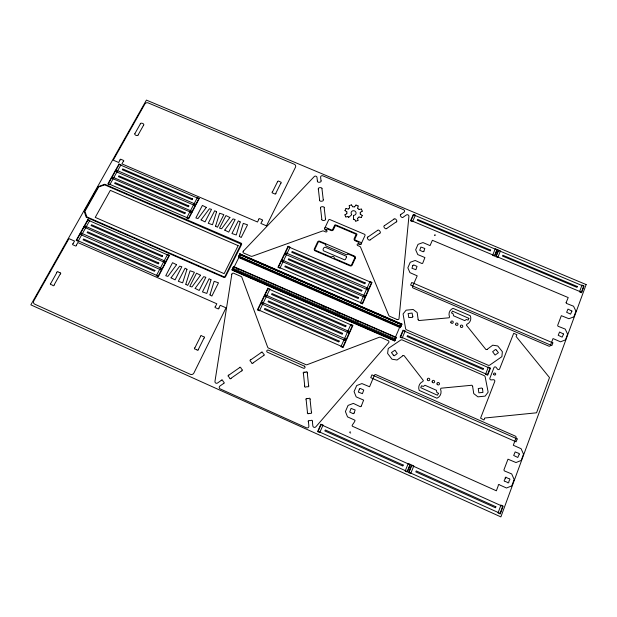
<?xml version="1.0" encoding="UTF-8"?>
<svg xmlns="http://www.w3.org/2000/svg" width="617" height="617" viewBox="0 0 617 617"><rect width="100%" height="100%" fill="white"/><g stroke="black" fill="none" stroke-linecap="round" stroke-linejoin="round"><path stroke-width="0.93" d="M353.472 219.336L353.526 215.48M346.854 213.629L346.901 211.955M138.247 135C137.861 136.473 133.696 134.946 134.845 133.496M231.838 274.21L214.963 381.414A1.704 1.65 -31.9 0 0 217.585 382.98L221.125 380.512M357.683 208.114L358.184 206.039M324.311 207.736C324.55 206.178 319.83 206.333 320.431 208.13M322.089 188.663C322.251 187.113 317.724 187.267 318.233 189.049M400.849 326.385L400.68 326.879L238.509 256.533L239.735 254.065L401.783 324.303M472.707 386.234L471.897 385.239L440.916 388.216L440.569 389.219A7.365 7.042 42.3 0 1 436.936 398.212L419.198 390.399A7.35 7.042 41.3 0 1 422.884 381.453L423.339 380.496L404.042 355.577L402.832 355.616M418.048 319.598L418.773 320.562L449.145 317.778L449.523 316.837A7.134 6.702 30.6 0 1 453.001 308.323L470.293 315.734A7.149 6.71 31.6 0 1 466.845 324.272L466.429 325.213L485.995 349.608L487.183 349.469M317.315 181.167C317.177 182.879 321.542 182.555 321.179 180.889M321.735 219.374C321.534 221.171 326.2 220.755 325.606 219.027M232.54 269.421L232.663 269.976L394.371 340.445L395.713 337.422L395.081 338.795L233.442 268.403L233.781 266.93L232.185 270.169L394.602 340.954L394.98 340.198L232.169 269.259L232.293 269.814L233.411 266.768L396.099 337.592L395.466 338.964M394.602 340.954L396.207 337.337L233.527 266.529L232.185 270.169M400.294 327.658L401.613 324.573L239.99 254.512L239.859 253.811L401.891 324.041L400.294 327.658L238.517 257.459L239.859 253.811M396.207 337.337L394.865 340.461L232.038 269.506M319.513 200.139C319.328 201.913 323.948 201.512 323.37 199.8M397.178 319.544L389.828 316.351A2.059 1.974 23.2 0 1 388.71 315.233L360.598 247.27A1.604 1.512 11.9 0 0 359.742 246.414L357.729 245.558A0.964 0.91 11.6 0 1 357.228 244.355A0.964 0.91 11.6 0 1 358.485 243.908L360.089 244.548L361.045 244.155L365.002 235.501A0.995 0.933 12 0 0 364.477 234.259L329.902 219.583A0.995 0.925 6.6 0 0 328.599 220.045L324.635 228.46A0.995 0.933 6.2 0 0 325.144 229.694L326.462 230.257A0.956 0.902 6.3 0 1 326.956 231.452A0.956 0.902 6.3 0 1 325.691 231.899L323.701 231.051A1.596 1.496 5.9 0 0 322.467 231.013L252.422 256.209A2.021 1.913 -5.9 0 1 250.864 256.163L243.761 253.093A1.311 1.234 -6.9 0 1 243.275 251.142M361.331 217.423L362.21 215.51M344.988 210.513L345.882 208.608M198.443 349.237L203.942 338.155M218.942 307.922L220.246 305.299L226.023 307.837L193.9 373.023A2.707 2.599 -31.7 0 1 190.321 374.318L34.814 304.212A2.707 2.453 -29.8 0 1 33.788 300.903L68.973 238.625L74.534 241.077L73.122 243.592M262.086 220.971L260.86 223.431L266.49 225.853L295.489 167.207A2.476 2.275 1.7 0 0 294.24 164.215L148.18 102.908A2.453 2.175 -9.9 0 0 144.902 103.957L113.235 160.165L118.672 162.487L119.999 160.119M275.861 193.19L280.766 183.303M393.978 219.004C395.204 217.624 398.081 221.256 396.345 221.973M238.517 257.459L240.106 254.219L240.214 254.813L401.158 324.588L401.397 324.133L400.294 326.717L400.464 326.216L239.435 256.371L238.879 256.687M232.663 269.976L240.337 254.536L400.988 324.172L394.348 339.697L232.941 269.382M194.964 347.68L200.471 336.612M215.503 306.402L216.806 303.78L77.858 242.543L76.446 245.057M258.731 219.536L257.505 221.997L121.911 163.875L123.238 161.507M272.537 191.779L277.457 181.899M386.751 228.568C385.61 229.94 382.579 226.269 384.383 225.583M370.185 239.967C369.035 241.316 365.989 237.653 367.825 236.959M377.504 230.318C378.792 228.876 381.63 232.786 379.871 233.311M401.544 324.75L401.891 324.041M394.371 340.445L394.595 340.029M54.234 284.73L60.188 274.095M138.208 134.791L143.53 125.282M50.872 283.226L56.833 272.606M134.992 133.434L140.329 123.932M361.13 244.008L359.819 244.471M354.644 206.826L355.909 205.083M243.306 251.165L314.246 176.578A1.566 1.442 4.2 0 1 316.984 177.395L317.408 181.043M357.652 218.194L358.917 217.037M348.775 217.346L351.729 214.716M348.343 209.009L349.569 207.944M487.229 349.291L492.752 345.173L497.78 345.975L502.369 351.705L501.891 356.649L489.775 365.094A1.697 1.589 39.3 0 1 488.178 365.233L406.58 329.833A1.658 1.581 27.7 0 1 405.585 328.576L403.071 313.945L406.117 310.174L413.174 309.495L417.169 312.58L418.141 319.452M402.762 355.847L397.055 360.012L392.003 359.21L387.592 353.425L388.255 348.474L400.672 340.098A1.666 1.596 29.3 0 1 402.269 339.967L484.121 375.606A1.704 1.604 41.1 0 1 485.17 376.894L488.147 392.134L485.132 396.122L477.913 396.847L473.748 393.607L472.622 386.389M223.339 383.651L219.953 386.011A1.704 1.658 -33.3 0 0 220.169 388.895L306.487 427.82A1.712 1.704 80.8 0 0 308.878 426.085L308.454 421.959M231.159 378.182L241.525 370.94M253.109 362.85L263.359 355.693M228.946 375.059L239.311 367.832M250.888 359.757L261.13 352.615M367.994 236.974L377.465 230.473M384.553 225.598L393.947 219.158M400.973 214.346L403.996 212.271A1.581 1.465 15.4 0 0 403.626 209.734L322.791 175.806A1.566 1.442 5 0 0 320.609 177.249L321.017 180.735M370.223 239.812L379.702 233.295M386.782 228.413L396.183 221.958M143.684 125.228C144.895 123.847 140.707 122.197 140.29 123.793M360.313 212.31L362.21 211.23M344.965 214.793L346.777 213.767M350.163 431.638L349.754 432.594L350.711 433.018M355.855 221.179L357.945 220.446M349.261 205.615L351.343 204.883M400.811 214.33C399.153 215.055 401.868 218.518 403.148 217.354A1.589 1.473 16 0 1 403.564 216.899L406.379 214.963A1.589 1.465 16.2 0 1 408.917 216.359L399.022 318.58A1.342 1.28 24.8 0 1 397.186 319.537M359.048 209.425L361.284 209.063M345.882 216.968L347.942 216.629M308.739 413.483L310.351 413.321A0.818 0.818 0 0 0 311.492 412.187M307.189 398.613L308.801 398.451A0.81 0.81 17.2 0 1 310.135 399.322M304.451 372.275L306.047 372.113M353.572 219.428L354.436 219.374M352.855 206.834L354.49 206.896M346.014 208.546L348.181 209.047M359.079 216.991L361.192 217.485M356.055 205.045L358.115 205.916M238.393 256.765L400.572 327.133M236.311 268.349L238.956 269.498M322.737 305.978L325.383 307.127M336.851 312.117L339.497 313.266M355.369 320.177L358.014 321.334M59.741 272.691L58.36 272.074A0.779 0.702 -26.3 0 0 57.589 271.611A0.825 0.748 -26.3 0 0 56.803 272.444M196.916 349.793L195.481 349.145A0.779 0.748 -26.3 0 1 194.795 347.826M360.32 214.176L362.164 215.372M345.034 210.652L346.831 211.816M357.737 208.261L358.886 209.371M348.096 216.69L348.644 217.338M484.453 418.642L484.746 418.025L536.559 412.804L549.508 377.596L516.12 336.496L516.892 334.715L513.699 333.311L499.608 368.912A1.28 1.195 40.2 0 1 497.533 369.182L496.122 367.385A1.28 1.195 40.1 0 0 493.993 367.593L489.883 378.167A1.28 1.203 41.5 0 0 491.248 379.91L493.399 379.717A1.288 1.203 41.9 0 1 494.757 381.46L480.581 418.164L483.952 419.984L484.53 418.742M351.489 204.929L352.708 206.757M354.59 219.444L355.716 221.133M435.656 235.162L434.7 234.815L434.407 235.609M361.415 209.132L362.256 211.091M344.918 214.932L345.751 216.899M357.598 218.349L358.022 220.323M233.527 266.529L233.666 267.192M349.191 205.739L349.623 207.798M321.974 188.833L323.246 199.692M324.195 207.906L325.483 218.919M318.357 189.149L319.614 200.016M320.555 208.23L321.827 219.243M307.297 373.123L308.593 385.478M310.066 399.477L311.384 412.048M312.379 421.558L312.834 425.877A1.712 1.704 69.6 0 0 315.819 426.833L388.679 342.643A1.35 1.303 27.3 0 0 388.116 340.615L380.712 337.383A2.082 2.005 25.5 0 0 379.123 337.337L307.173 364.678A1.674 1.643 5.4 0 1 305.885 364.647L268.526 348.081A1.666 1.627 -10.3 0 1 267.655 347.163L241.926 277.488A2.044 1.944 -9.4 0 0 240.869 276.393L233.727 273.277A1.327 1.257 -10.2 0 0 231.807 274.21M303.433 373.509L304.713 385.864M306.163 399.87L307.467 412.449M277.411 181.753L278.282 180.982L281.097 182.246A0.771 0.71 0.1 0 1 280.92 183.234M360.235 212.449L360.243 214.037M72.96 243.661A0.81 0.733 -23.1 0 0 72.698 244.702L75.706 246.029A0.81 0.74 -23 0 0 76.485 245.211M215.348 306.472A0.81 0.779 -16.5 0 0 215.132 307.559L218.241 308.932A0.81 0.779 -16.3 0 0 218.989 308.084M204.104 338.085A0.825 0.787 -23.2 0 0 204.32 336.975A0.779 0.748 -23.1 0 0 203.417 336.697L201.983 336.057A0.779 0.74 -23.3 0 0 201.181 335.579A0.825 0.787 -23.3 0 0 200.425 336.442M198.489 349.399A0.825 0.794 -26.2 0 1 196.892 349.762M59.702 272.691A0.825 0.748 -26.3 0 1 60.35 274.025M54.265 284.892A0.825 0.756 -27.6 0 1 53.471 285.733A0.779 0.71 -27.6 0 1 52.7 285.262L51.311 284.638A0.779 0.71 -27.6 0 1 50.702 283.373M119.968 159.973A0.779 0.702 -14.3 0 1 120.708 159.209L123.631 160.466A0.779 0.702 -14.2 0 1 123.392 161.446M258.685 219.382A0.779 0.733 -3.3 0 1 259.395 218.588L262.426 219.883A0.787 0.733 -3 0 1 262.233 220.901M275.907 193.337A0.771 0.717 -0.7 0 1 275.205 194.116L272.205 192.843A0.771 0.717 -1 0 1 272.39 191.841M308.346 421.82A0.818 0.818 0 0 1 309.495 420.671L311.107 420.516A0.818 0.818 0 0 1 312.449 421.396M221.202 380.35A0.818 0.794 -31 0 1 222.745 380.766L223.639 382.062A0.818 0.794 -31.5 0 1 223.508 383.627M231.082 378.344A0.818 0.794 -29.1 0 1 229.547 377.928L228.652 376.632A0.818 0.794 -28.6 0 1 228.776 375.067M241.702 370.925A0.81 0.794 -24.4 0 0 241.818 369.352L240.908 368.087A0.81 0.794 -24.1 0 0 239.381 367.67M253.039 363.004A0.81 0.787 -19.4 0 1 251.505 362.595L250.602 361.315A0.81 0.787 -19.3 0 1 250.718 359.773M263.528 355.677A0.802 0.787 -13.9 0 0 263.636 354.119L262.719 352.87A0.802 0.787 -13.9 0 0 261.199 352.461M304.636 386.018A0.81 0.802 6.7 0 0 305.986 386.89L307.575 386.72A0.81 0.802 9.4 0 0 308.701 385.617M303.333 373.37A0.81 0.794 4.3 0 1 304.459 372.259M306.032 372.105A0.81 0.794 6.1 0 1 307.374 372.969M308.747 413.49A0.818 0.818 0 0 1 307.389 412.611M306.055 399.731A0.81 0.81 12.9 0 1 307.197 398.605M324.789 228.12A0.995 0.933 6.2 0 1 326.1 227.658L331.368 229.902A0.995 0.933 7.1 0 0 332.679 229.439L334.638 225.267A0.794 0.748 7.5 0 1 335.679 224.897L356.433 233.712A0.794 0.748 10.8 0 1 356.857 234.707L354.929 238.902A1.003 0.941 11 0 0 355.454 240.152L360.76 242.412A1.003 0.941 11.9 0 1 361.284 243.661M351.536 214.284A2.491 2.314 9.6 0 1 352.508 210.906A2.491 2.314 9.6 0 1 355.955 212.371A2.491 2.314 9.6 0 1 353.996 215.318M325.506 229.856A0.964 0.91 6.2 0 0 326.069 229.917L326.455 229.779A1.072 1.003 6.2 0 0 326.833 229.354L327.534 229.007L331.082 230.511A1.789 1.681 7.1 0 0 333.442 229.678L335.239 225.868L335.864 225.645L355.631 234.036L355.978 234.684L354.227 238.524A1.797 1.689 11 0 0 355.168 240.769L358.739 242.296L358.94 243.029A1.072 1.01 11.8 0 0 358.87 243.584L359.017 243.954A0.972 0.91 11.8 0 0 359.449 244.317M359.379 389.072L358.369 392.103L362.418 393.669L363.745 390.067L360.181 388.394L359.379 389.072M361.307 406.055L360.359 406.742L353.356 403.395L348.073 405.408L345.412 411.531L347.518 416.876L354.096 419.822C357.521 419.93 350.302 425.977 352.461 426.262L496.369 490.8L498.343 485.502A0.771 0.725 56.6 0 1 498.706 484.522A0.771 0.725 56.6 0 1 499.685 484.954L506.511 488.008L511.786 485.88L514.138 479.471L511.701 473.933L504.344 470.887L503.912 469.892L507.984 459.187L515.989 462.542L521.211 460.452L523.524 454.151L521.095 448.706L513.305 445.258L516.074 437.815A1.327 1.234 49.7 0 0 515.318 436.111L375.992 374.696A1.265 1.226 33.8 0 0 374.357 375.313L369.575 386.766L361.932 383.573L356.688 385.556L354.065 391.594L356.179 396.87L363.629 400.132L361.307 406.055M176.547 264.693L172.544 262.695L165.742 275.745L167.893 276.377L176.539 264.762M354.135 413.028L353.248 413.737L349.731 412.048L351.081 408.4L355.153 409.989L354.135 413.028M412.842 316.729L412.364 317.385L408.801 317.57L408.146 313.529L412.079 313.074L412.842 316.729M393.322 355.114L394.302 355.816L397.271 353.533L394.957 350.217L391.471 352.554L393.322 355.114M571.928 311.053L570.563 314.13L566.63 312.302L567.972 309.094L571.928 311.053M171.048 277.812L175.066 279.856L181.838 266.768L179.686 266.135L171.048 277.812M566.09 302.754L566.56 303.464L573.548 306.209L575.939 311.153L573.849 316.853L568.928 318.727L561.339 315.68L557.652 325.367L558.023 326.239L565.195 329.085L567.601 334.113L565.473 339.898L560.506 341.81L553.033 338.563L550.379 345.535A1.273 1.165 38.7 0 1 548.806 346.137L413.197 288.023A1.226 1.157 22.8 0 1 412.534 286.481L417.2 275.853L409.95 272.645L407.845 267.801L410.243 262.271L415.218 260.474L421.874 263.505L422.668 263.336L424.905 257.559L417.771 254.582L415.665 249.8L418.033 244.347L422.969 242.566L430.041 245.605L432.378 240.291L568.211 297.571L566.097 302.692M563.545 334.021L562.164 337.144L558.2 335.286L559.565 332.023L563.545 334.021M482.548 388.772L482.941 392.435L478.846 392.79L478.268 388.533L481.846 388.024L482.548 388.803M519.29 454.066L517.802 457.467L513.691 455.469L515.172 451.922L518.874 453.387L519.29 454.066M496.5 350.155L498.42 352.716L495.096 355.06L492.628 351.721L495.513 349.461L496.5 350.155M423.918 251.196L423.162 251.805L419.753 250.271L420.887 247.062L424.812 248.458L423.918 251.227M241.054 244.101L224.92 276.578L224.187 276.902L86.897 216.906L84.938 211.369L98.712 186.912L104.767 184.869L241.054 244.101M412.866 265.48L411.955 268.287L415.904 269.706L417.015 266.39L413.691 264.909L412.866 265.48M229.902 217.508L221.634 228.753L219.505 228.143L225.938 215.549L229.902 217.508M224.75 230.118L228.73 232.115L235.123 219.49L232.979 218.912L224.75 230.095M206.325 207.381L198.011 218.526L195.874 217.948L202.391 205.43L206.325 207.381M201.088 219.907L205.037 221.896L211.523 209.356L209.418 208.754L201.088 219.868M200.533 275.228L191.964 286.967L189.797 286.334L196.507 273.192L200.533 275.251M195.134 288.386L199.183 290.46L205.854 277.288L203.695 276.655L195.134 288.363M239.319 236.38L241.201 237.499L247.548 224.827L243.268 223.369L239.327 236.35M240.206 221.943L236.234 234.977L231.946 233.511L238.332 220.871L240.206 221.943M211.022 279.833L206.826 293.43L202.461 291.91L209.124 278.714L211.022 279.863M216.575 211.793L212.503 224.742L208.238 223.285L214.716 210.729L216.575 211.793M209.965 294.887L211.878 296.052L218.495 282.825L214.145 281.313L209.965 294.887M215.572 226.138L217.439 227.249L223.878 214.662L219.621 213.212L215.572 226.138M346.584 256.857L345.427 259.495L344.594 259.834L323.547 250.826C322.313 249.916 323.724 246.923 325.228 247.224L346.129 256.178L346.584 256.857M186.974 269.29L182.655 282.817L178.328 281.29L185.085 268.187L186.974 269.29M185.794 284.252L187.691 285.409L194.409 272.267L190.075 270.77L185.81 284.182M500.919 505.146L498.042 512.951L500.287 513.961L503.156 506.156L500.919 505.146M581.978 285.162L579.51 291.856L581.607 292.736L584.068 286.041L581.978 285.162M502.647 506.341L500.078 513.329L409.071 472.313L411.824 465.496L502.647 506.341M583.605 286.203L581.399 292.188L496.261 256.379L498.629 250.525L583.605 286.203M586.15 284.568L500.881 516.892L30.85 304.86L146.422 100.108L586.15 284.568M505.284 478.214L504.621 479.995A0.771 0.717 55.7 0 0 504.259 480.975A0.771 0.717 55.7 0 0 505.238 481.407L507.444 482.394A0.771 0.717 55.7 0 0 508.423 482.833A0.771 0.717 55.7 0 0 508.786 481.854L509.441 480.065A0.771 0.717 55.4 0 0 509.804 479.093A0.771 0.717 55.4 0 0 508.824 478.653L506.619 477.674A0.771 0.717 55.3 0 0 505.647 477.234A0.771 0.717 55.3 0 0 505.284 478.214M495.867 506.758L495.49 507.783L415.819 471.905L416.22 470.902L495.867 506.758M577.35 286.519L577.026 287.399L502.485 256.07L502.832 255.214L577.35 286.519M517.193 438.918L516.113 441.834L370.748 377.658L371.951 374.858L517.193 438.918M552.855 342.867L551.845 345.589L410.606 285.093L411.74 282.478L552.855 342.867M488.325 367.169L485.54 374.288L487.685 375.213L490.453 368.102L488.325 367.169M489.967 368.272L487.484 374.635L400.634 336.851L403.287 330.635L489.967 368.272M483.489 368.627L483.119 369.56L407.081 336.512L407.467 335.594L483.489 368.627M438.517 393.337L437.43 395.235L420.725 387.677L421.527 385.795L423.339 386.443L424.966 385.255L436.474 390.314L436.79 392.358L438.517 393.337M468.858 318.349L468.102 320.115L466.329 319.49L464.755 320.624L453.487 315.781L453.171 313.845L451.49 312.935L452.508 311.115L468.858 318.349M409.935 464.64L407.181 471.457L318.148 431.329L321.079 424.681L409.935 464.64M496.855 249.785L494.487 255.639L411.069 220.547L413.591 214.832L496.855 249.785M410.452 464.462L407.367 472.074L405.176 471.087L408.261 463.475L410.452 464.462M497.325 249.63L494.68 256.171L492.628 255.307L495.281 248.767L497.325 249.63M411.601 464.979L408.516 472.591L410.714 473.586L413.791 465.958L411.601 464.979M498.405 250.078L495.759 256.626L497.811 257.49L500.449 250.942L498.405 250.078M403.202 465.041L402.793 466.043L324.851 430.944L325.282 429.964L403.202 465.041M490.646 250.086L490.291 250.949L417.254 220.254L417.624 219.413L490.646 250.086M405.153 331.074L402.199 338.023L400.101 337.113L403.063 330.164L405.153 331.074M323.015 425.136L319.737 432.571L317.593 431.607L320.871 424.172L323.015 425.136M415.388 215.233L412.572 221.626L410.56 220.786L413.375 214.392L415.388 215.233M344.078 339.628L340.954 346.631L343.044 347.556L346.168 340.545L344.078 339.628M347.518 331.923L344.409 338.895L346.499 339.805L349.6 332.833L347.518 331.923M350.849 324.442L347.764 331.375L349.847 332.285L352.932 325.352L350.849 324.442M363.428 296.253L360.397 303.04L362.464 303.934L365.488 297.139L363.428 296.253M366.675 288.957L363.668 295.713L365.727 296.607L368.735 289.843L366.675 288.957M369.992 281.529L366.992 288.247L369.051 289.134L372.043 282.409L369.992 281.529M345.667 340.707L342.875 346.978L257.945 309.672L260.891 303.549L345.667 340.707M349.106 333.003L346.322 339.234L261.585 302.106L264.523 296.013L349.106 333.003M352.438 325.514L349.669 331.722L265.125 294.764L268.04 288.702L352.438 325.514M364.994 297.301L362.287 303.379L278.46 267.084L281.321 261.145L364.994 297.301M368.249 290.005L365.549 296.052L281.907 259.927L284.753 254.019L368.249 290.005M371.557 282.571L368.873 288.586L285.424 252.631L288.255 246.754L371.557 282.571M339.18 341.054L338.764 341.972L264.4 309.341L264.832 308.438L339.18 341.054M342.628 333.342L342.219 334.26L268.025 301.782L268.457 300.88L342.628 333.342M345.983 325.853L345.574 326.763L271.549 294.44L271.974 293.545L345.983 325.853M358.608 297.625L358.215 298.52L284.815 266.768L285.231 265.896L358.608 297.625M361.878 290.329L361.477 291.216L288.247 259.61L288.663 258.739L361.878 290.329M365.202 282.894L364.809 283.774L291.741 252.322L292.157 251.451L365.202 282.894M354.767 257.86L351.582 264.84A0.956 0.91 11.5 0 1 350.333 265.295L334.175 258.361A1.458 1.381 8.1 0 0 333.404 256.572A1.458 1.381 8.1 0 0 331.506 257.22L315.426 250.317A0.956 0.902 5 0 1 314.94 249.121L318.202 242.211A0.949 0.895 5.4 0 1 319.452 241.764L325.73 244.448A1.45 1.373 6.8 0 0 326.493 246.222L345.975 254.559A1.458 1.373 10.2 0 0 347.865 253.919L354.266 256.657A0.956 0.902 11.6 0 1 354.767 257.86M355.369 258.114L352.184 265.102A1.612 1.527 11.5 0 1 350.07 265.858L315.164 250.88A1.604 1.519 5 0 1 314.346 248.867L317.608 241.957A1.604 1.512 5.4 0 1 319.714 241.208L354.52 256.094A1.612 1.519 11.6 0 1 355.369 258.114M260.698 303.078L257.397 309.927L259.448 310.829L262.742 303.973L260.698 303.078M264.323 295.551L261.045 302.361L263.089 303.255L266.367 296.445L264.323 295.551M267.847 288.239L264.585 295.019L266.621 295.905L269.884 289.134L267.847 288.239M281.128 260.69L277.928 267.331L279.948 268.202L283.149 261.562L281.128 260.69M284.56 253.564L281.375 260.166L283.396 261.037L286.573 254.435L284.56 253.564M288.062 246.299L284.892 252.87L286.913 253.741L290.067 247.162L288.062 246.299M241.555 244.587L225.467 276.825A1.226 1.165 -11.8 0 1 223.84 277.403L86.611 217.415A1.219 1.103 -20.1 0 1 86.025 216.791L84.375 211.824A1.219 1.103 -19.8 0 1 84.475 210.968L98.134 186.758L104.25 184.383A1.203 1.087 -16.9 0 1 105.16 184.414L240.969 243.075A1.226 1.149 -7.1 0 1 241.548 244.587M238.147 245.635L224.141 273.663L95.234 217.377L110.335 190.36L238.147 245.635M161.369 270.069L158.222 276.069L76.709 240.16L80.002 234.298L161.369 270.069M165.233 262.688L162.101 268.657L80.773 232.925L84.043 227.087L165.233 262.688M168.981 255.531L165.873 261.461L84.714 225.891L87.969 220.092L168.981 255.531M191.501 212.549L188.494 218.302L108.376 183.712L111.53 178.089L191.501 212.549M195.119 205.646L192.126 211.369L112.178 176.932L115.317 171.341L195.119 205.646M198.805 198.612L195.82 204.304L116.05 170.03L119.174 164.461L198.805 198.612M161.87 269.907L158.353 276.617L156.348 275.73L159.865 269.027L161.87 269.907M165.734 262.534L162.24 269.205L160.235 268.326L163.736 261.654L165.734 262.534M169.482 255.369L166.004 262.009L164.006 261.13L167.492 254.497L169.482 255.369M191.995 212.395L188.625 218.827L186.658 217.971L190.028 211.546L191.995 212.395M195.612 205.5L192.257 211.893L190.291 211.045L193.645 204.651L195.612 205.5M199.291 198.466L195.959 204.829L194 203.98L197.332 197.625L199.291 198.466M154.936 270.385L154.474 271.264L83.102 239.851L83.588 238.987L154.936 270.385M158.824 263.004L158.361 263.883L87.151 232.617L87.629 231.761L158.824 263.004M162.595 255.839L162.132 256.711L91.077 225.591L91.547 224.735L162.595 255.839M185.223 212.842L184.776 213.69L114.631 183.426L115.094 182.593L185.223 212.842M188.856 205.939L188.409 206.78L118.418 176.655L118.873 175.83L188.856 205.939M192.558 198.898L192.118 199.738L122.274 169.752L122.729 168.927L192.558 198.898M79.832 233.851L76.161 240.399L78.128 241.27L81.799 234.715L79.832 233.851M83.881 226.647L80.218 233.164L82.184 234.02L85.84 227.503L83.881 226.647M87.807 219.652L84.167 226.13L86.125 226.987L89.758 220.5L87.807 219.652M111.368 177.657L107.844 183.935L109.78 184.776L113.297 178.49L111.368 177.657M115.148 170.909L111.646 177.164L113.574 177.997L117.076 171.742L115.148 170.909M119.012 164.037L115.518 170.253L117.446 171.086L120.932 164.862L119.012 164.037M304.358 366.136L268.38 350.178A1.149 1.118 -11.6 0 0 266.853 350.734A1.149 1.118 -11.6 0 0 267.416 352.222L303.417 368.202A1.149 1.134 4 0 0 304.945 367.639A1.149 1.134 4 0 0 304.358 366.136M493.685 374.326A1.064 0.995 40.9 0 0 495.451 374.774A1.064 0.995 40.9 0 0 494.865 373.061A1.064 0.995 40.9 0 0 493.685 374.326M427.342 379.787A1.273 1.219 39.5 0 0 429.455 380.334A1.273 1.219 39.5 0 0 428.8 378.26A1.273 1.219 39.5 0 0 427.342 379.787M432.185 381.915A1.273 1.219 40.2 0 0 434.306 382.463A1.273 1.219 40.2 0 0 433.643 380.388A1.273 1.219 40.2 0 0 432.185 381.915M437.037 384.044A1.28 1.219 40.8 0 0 439.165 384.592A1.28 1.219 40.8 0 0 438.494 382.517A1.28 1.219 40.8 0 0 437.037 384.044M460.459 326.748A1.249 1.172 32.5 0 0 462.588 326.987A1.249 1.172 32.5 0 0 461.632 325.082A1.249 1.172 32.5 0 0 460.459 326.748M455.693 324.696A1.249 1.172 31.9 0 0 457.814 324.928A1.249 1.172 31.9 0 0 456.865 323.03A1.249 1.172 31.9 0 0 455.693 324.696M450.934 322.645A1.242 1.172 31.3 0 0 453.048 322.876A1.242 1.172 31.3 0 0 452.107 320.987A1.242 1.172 31.3 0 0 450.934 322.645"/></g></svg>
